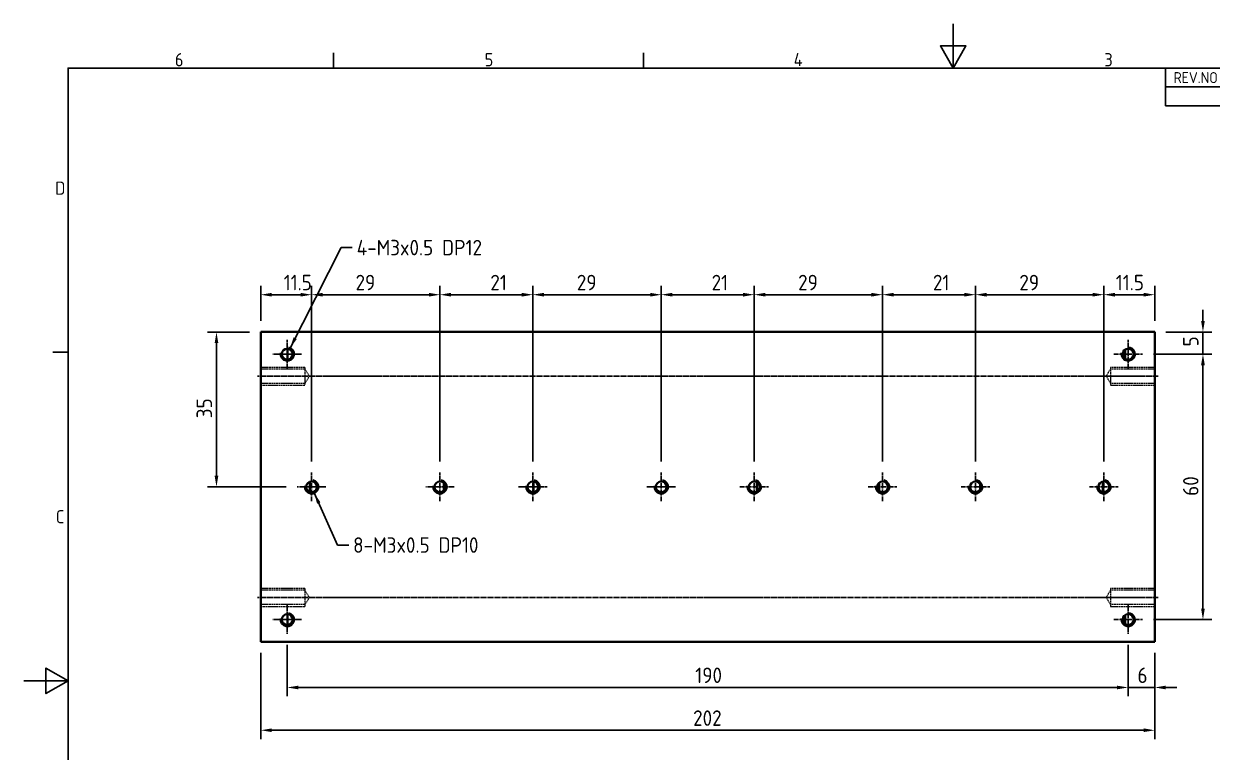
# Model space of a CAD drawing. Header units: millimetres. Extents: x 0 to 420, y 0 to 297.
# Drawn here: x 0 to 268.5, y 132.4 to 297 of the extents above; entities that cross this region are included whole.
import ezdxf

# ---------------------------------------------------------------- set-up
doc = ezdxf.new("R2010")
doc.units = ezdxf.units.MM
doc.linetypes.add('CHAIN', pattern=[0.7087, 0.4724, -0.0591, 0.1181, -0.0591])
doc.linetypes.add('DASHED', pattern=[0.2067, 0.1654, -0.0413])
doc.layers.get('0').update_dxf_attribs({"color": 3, "lineweight": 25, "true_color": 0x00ff00})
for name, color, linetype, lineweight, true_color in [('가려진 것(ISO)', 2, 'DASHED', 18, 0xffff00), ('가시적인 것(ISO)', 3, 'Continuous', 40, 0x00ff00), ('가시적인 좁은 것(ISO)', 3, 'Continuous', 35, 0x00ff00), ('기호(ISO)', 5, 'Continuous', 25, 0x0000ff), ('중심 표식(ISO)', 1, 'Continuous', 25, 0xff0000), ('중심선(ISO)', 1, 'Continuous', 25, 0xff0000), ('치수(ISO)', 2, 'Continuous', 25, 0xffff00)]:
    doc.layers.add(name, color=color, linetype=linetype, lineweight=lineweight, true_color=true_color)
doc.layers.add('경계(ISO)', color=7, linetype='Continuous', lineweight=25)
doc.styles.add('ISO ProportionalPSTEK', font='isocp.shx')
doc.styles.add('문자 텍스트_PSTEK_POSCO', font='isocp.shx')
doc.styles.add('치수 텍스트_PSTEK_POSCO', font='isocp.shx')
doc.dimstyles.new('치수_PSTEK_POSCO', dxfattribs={"dimtxt": 3.5, "dimasz": 2.5, "dimexe": 2, "dimexo": 2.5, "dimgap": 1, "dimtad": 1, "dimrnd": 1e-08, "dimdsep": 46, "dimtxsty": '치수 텍스트_PSTEK_POSCO', "dimcen": 0.09, "dimdle": 10, "dimclrd": 7, "dimclre": 7, "dimclrt": 2, "dimadec": 1, "dimazin": 2, "dimtfac": 1, "dimtmove": 0, "dimatfit": 3, "dimfxl": 1, "dimtolj": 1, "dimlwd": -1, "dimlwe": -1, "dimarcsym": 0})
doc.dimstyles.new('치수_PSTEK_POSCO$7', dxfattribs={"dimtxt": 3.5, "dimasz": 2.5, "dimexe": 2, "dimexo": 2.5, "dimgap": 1, "dimtad": 1, "dimrnd": 1e-08, "dimdsep": 46, "dimtxsty": '치수 텍스트_PSTEK_POSCO', "dimcen": 0.09, "dimdle": 10, "dimclrd": 7, "dimclre": 7, "dimclrt": 2, "dimadec": 1, "dimazin": 2, "dimtfac": 1, "dimtmove": 0, "dimatfit": 3, "dimfxl": 1, "dimtolj": 1, "dimlwd": -1, "dimlwe": -1, "dimarcsym": 0})

# ---------------------------------------------------------------- blocks, each defined once
blk = doc.blocks.new('경계 Default Border')
at = {"layer": '경계(ISO)'}
for p, q in [((70, 287), (70, 290.4)), ((140, 287), (140, 290.4)), ((10, 222.75), (6.6, 222.75))]:
    blk.add_line(p, q, dxfattribs=at)
at = {"layer": '경계(ISO)', "flags": 128}
for points in [[(210, 297), (210, 287), (207.11, 292), (212.89, 292), (210, 287)], [(10, 10), (10, 287), (410, 287), (410, 10), (10, 10)], [(0, 148.5), (10, 148.5), (5, 151.39), (5, 145.61), (10, 148.5)]]:
    blk.add_lwpolyline(points, dxfattribs=at)
at = {"layer": '경계(ISO)', "color": 2, "true_color": 0xffff00, "char_height": 3, "attachment_point": 7, "style": '문자 텍스트_PSTEK_POSCO'}
for s, insert in [('6', (34.14, 287.37)), ('5', (104.14, 287.37)), ('4', (173.97, 287.4)), ('3', (244.17, 287.37)), ('D', (7.08, 258.35)), ('C', (7.24, 184.1))]:
    blk.add_mtext(s, dxfattribs=dict(at, insert=insert))
blk = doc.blocks.new('리비전 내역')
at = {"layer": '기호(ISO)'}
for p, q in [((258, 287), (410, 287)), ((258, 287), (258, 282.72)), ((273, 287), (273, 282.72)), ((288, 287), (288, 282.72)), ((365, 287), (365, 282.72)), ((380, 287), (380, 282.72)), ((395, 287), (395, 282.72)), ((410, 287), (410, 282.72)), ((258, 282.72), (410, 282.72)), ((258, 282.72), (258, 278.44)), ((273, 282.72), (273, 278.44)), ((288, 282.72), (288, 278.44)), ((365, 282.72), (365, 278.44)), ((380, 282.72), (380, 278.44)), ((395, 282.72), (395, 278.44)), ((410, 282.72), (410, 278.44)), ((258, 278.44), (410, 278.44))]:
    blk.add_line(p, q, dxfattribs=at)
at = {"layer": '기호(ISO)', "color": 2, "true_color": 0xffff00, "char_height": 2.5, "attachment_point": 7, "style": 'ISO ProportionalPSTEK'}
for s, insert in [('REV.NO', (259.79, 283.58)), ('DATE', (276.31, 283.58)), ('DESCRIPTION OF REVISION', (305.51, 283.58)), ('DRA.BY', (366.48, 283.58)), ('CH.BY', (382.86, 283.58)), ('APP.BY', (396.48, 283.58))]:
    blk.add_mtext(s, dxfattribs=dict(at, insert=insert))
blk = doc.blocks.new('*D25')
at = {"layer": 'Defpoints', "color": 0, "transparency": 16777216}
for p in [(65.04, 235.77), (53.54, 227.34), (65.04, 195.57)]:
    blk.add_point(p, dxfattribs=at)
at = {"layer": '치수(ISO)', "color": 7, "transparency": 16777216}
for p, q in [((53.54, 229.84), (53.54, 237.77)), ((65.04, 198.07), (65.04, 237.77)), ((56.04, 235.77), (62.54, 235.77))]:
    blk.add_line(p, q, dxfattribs=at)
for points in [[(56.04, 236.19), (56.04, 235.35), (53.54, 235.77)], [(62.54, 236.19), (62.54, 235.35), (65.04, 235.77)]]:
    blk.add_solid(points, dxfattribs=at)
at = {"layer": '치수(ISO)', "color": 2, "transparency": 16777216, "insert": (58.73, 238.52), "char_height": 3.5, "attachment_point": 4, "style": '치수 텍스트_PSTEK_POSCO'}
blk.add_mtext('\\A1;11.5', dxfattribs=at)
blk = doc.blocks.new('*D26')
at = {"layer": 'Defpoints', "color": 0, "transparency": 16777216}
for p in [(94.04, 235.77), (65.04, 195.57), (94.04, 195.57)]:
    blk.add_point(p, dxfattribs=at)
at = {"layer": '치수(ISO)', "color": 7, "transparency": 16777216}
for p, q in [((65.04, 198.07), (65.04, 237.77)), ((94.04, 198.07), (94.04, 237.77)), ((67.54, 235.77), (91.54, 235.77))]:
    blk.add_line(p, q, dxfattribs=at)
for points in [[(67.54, 236.19), (67.54, 235.35), (65.04, 235.77)], [(91.54, 236.19), (91.54, 235.35), (94.04, 235.77)]]:
    blk.add_solid(points, dxfattribs=at)
at = {"layer": '치수(ISO)', "color": 2, "transparency": 16777216, "insert": (74.96, 238.52), "char_height": 3.5, "attachment_point": 4, "style": '치수 텍스트_PSTEK_POSCO'}
blk.add_mtext('\\A1;29', dxfattribs=at)
blk = doc.blocks.new('*D27')
at = {"layer": 'Defpoints', "color": 0, "transparency": 16777216}
for p in [(115.04, 235.77), (94.04, 195.57), (115.04, 195.57)]:
    blk.add_point(p, dxfattribs=at)
at = {"layer": '치수(ISO)', "color": 7, "transparency": 16777216}
for p, q in [((94.04, 198.07), (94.04, 237.77)), ((115.04, 198.07), (115.04, 237.77)), ((96.54, 235.77), (112.54, 235.77))]:
    blk.add_line(p, q, dxfattribs=at)
for points in [[(96.54, 236.19), (96.54, 235.35), (94.04, 235.77)], [(112.54, 236.19), (112.54, 235.35), (115.04, 235.77)]]:
    blk.add_solid(points, dxfattribs=at)
at = {"layer": '치수(ISO)', "color": 2, "transparency": 16777216, "insert": (105.43, 238.52), "char_height": 3.5, "attachment_point": 4, "style": '치수 텍스트_PSTEK_POSCO'}
blk.add_mtext('\\A1;21', dxfattribs=at)
blk = doc.blocks.new('*D28')
at = {"layer": 'Defpoints', "color": 0, "transparency": 16777216}
for p in [(144.04, 235.77), (115.04, 195.57), (144.04, 195.57)]:
    blk.add_point(p, dxfattribs=at)
at = {"layer": '치수(ISO)', "color": 7, "transparency": 16777216}
for p, q in [((115.04, 198.07), (115.04, 237.77)), ((144.04, 198.07), (144.04, 237.77)), ((117.54, 235.77), (141.54, 235.77))]:
    blk.add_line(p, q, dxfattribs=at)
for points in [[(117.54, 236.19), (117.54, 235.35), (115.04, 235.77)], [(141.54, 236.19), (141.54, 235.35), (144.04, 235.77)]]:
    blk.add_solid(points, dxfattribs=at)
at = {"layer": '치수(ISO)', "color": 2, "transparency": 16777216, "insert": (124.96, 238.52), "char_height": 3.5, "attachment_point": 4, "style": '치수 텍스트_PSTEK_POSCO'}
blk.add_mtext('\\A1;29', dxfattribs=at)
blk = doc.blocks.new('*D29')
at = {"layer": 'Defpoints', "color": 0, "transparency": 16777216}
for p in [(165.04, 235.77), (144.04, 195.57), (165.04, 195.57)]:
    blk.add_point(p, dxfattribs=at)
at = {"layer": '치수(ISO)', "color": 7, "transparency": 16777216}
for p, q in [((144.04, 198.07), (144.04, 237.77)), ((165.04, 198.07), (165.04, 237.77)), ((146.54, 235.77), (162.54, 235.77))]:
    blk.add_line(p, q, dxfattribs=at)
for points in [[(146.54, 236.19), (146.54, 235.35), (144.04, 235.77)], [(162.54, 236.19), (162.54, 235.35), (165.04, 235.77)]]:
    blk.add_solid(points, dxfattribs=at)
at = {"layer": '치수(ISO)', "color": 2, "transparency": 16777216, "insert": (155.43, 238.52), "char_height": 3.5, "attachment_point": 4, "style": '치수 텍스트_PSTEK_POSCO'}
blk.add_mtext('\\A1;21', dxfattribs=at)
blk = doc.blocks.new('*D30')
at = {"layer": 'Defpoints', "color": 0, "transparency": 16777216}
for p in [(194.04, 235.77), (165.04, 195.57), (194.04, 195.57)]:
    blk.add_point(p, dxfattribs=at)
at = {"layer": '치수(ISO)', "color": 7, "transparency": 16777216}
for p, q in [((165.04, 198.07), (165.04, 237.77)), ((194.04, 198.07), (194.04, 237.77)), ((167.54, 235.77), (191.54, 235.77))]:
    blk.add_line(p, q, dxfattribs=at)
for points in [[(167.54, 236.19), (167.54, 235.35), (165.04, 235.77)], [(191.54, 236.19), (191.54, 235.35), (194.04, 235.77)]]:
    blk.add_solid(points, dxfattribs=at)
at = {"layer": '치수(ISO)', "color": 2, "transparency": 16777216, "insert": (174.96, 238.52), "char_height": 3.5, "attachment_point": 4, "style": '치수 텍스트_PSTEK_POSCO'}
blk.add_mtext('\\A1;29', dxfattribs=at)
blk = doc.blocks.new('*D31')
at = {"layer": 'Defpoints', "color": 0, "transparency": 16777216}
for p in [(215.04, 235.77), (194.04, 195.57), (215.04, 195.57)]:
    blk.add_point(p, dxfattribs=at)
at = {"layer": '치수(ISO)', "color": 7, "transparency": 16777216}
for p, q in [((194.04, 198.07), (194.04, 237.77)), ((215.04, 198.07), (215.04, 237.77)), ((196.54, 235.77), (212.54, 235.77))]:
    blk.add_line(p, q, dxfattribs=at)
for points in [[(196.54, 236.19), (196.54, 235.35), (194.04, 235.77)], [(212.54, 236.19), (212.54, 235.35), (215.04, 235.77)]]:
    blk.add_solid(points, dxfattribs=at)
at = {"layer": '치수(ISO)', "color": 2, "transparency": 16777216, "insert": (205.43, 238.52), "char_height": 3.5, "attachment_point": 4, "style": '치수 텍스트_PSTEK_POSCO'}
blk.add_mtext('\\A1;21', dxfattribs=at)
blk = doc.blocks.new('*D32')
at = {"layer": 'Defpoints', "color": 0, "transparency": 16777216}
for p in [(244.04, 235.77), (215.04, 195.57), (244.04, 195.57)]:
    blk.add_point(p, dxfattribs=at)
at = {"layer": '치수(ISO)', "color": 7, "transparency": 16777216}
for p, q in [((215.04, 198.07), (215.04, 237.77)), ((244.04, 198.07), (244.04, 237.77)), ((217.54, 235.77), (241.54, 235.77))]:
    blk.add_line(p, q, dxfattribs=at)
for points in [[(217.54, 236.19), (217.54, 235.35), (215.04, 235.77)], [(241.54, 236.19), (241.54, 235.35), (244.04, 235.77)]]:
    blk.add_solid(points, dxfattribs=at)
at = {"layer": '치수(ISO)', "color": 2, "transparency": 16777216, "insert": (224.96, 238.52), "char_height": 3.5, "attachment_point": 4, "style": '치수 텍스트_PSTEK_POSCO'}
blk.add_mtext('\\A1;29', dxfattribs=at)
blk = doc.blocks.new('*D33')
at = {"layer": 'Defpoints', "color": 0, "transparency": 16777216}
for p in [(255.54, 235.77), (255.54, 227.34), (244.04, 195.57)]:
    blk.add_point(p, dxfattribs=at)
at = {"layer": '치수(ISO)', "color": 7, "transparency": 16777216}
for p, q in [((244.04, 198.07), (244.04, 237.77)), ((255.54, 229.84), (255.54, 237.77)), ((246.54, 235.77), (253.04, 235.77))]:
    blk.add_line(p, q, dxfattribs=at)
for points in [[(246.54, 236.19), (246.54, 235.35), (244.04, 235.77)], [(253.04, 236.19), (253.04, 235.35), (255.54, 235.77)]]:
    blk.add_solid(points, dxfattribs=at)
at = {"layer": '치수(ISO)', "color": 2, "transparency": 16777216, "insert": (246.75, 238.52), "char_height": 3.5, "attachment_point": 4, "style": '치수 텍스트_PSTEK_POSCO'}
blk.add_mtext('\\A1;11.5', dxfattribs=at)
blk = doc.blocks.new('*D34')
at = {"layer": 'Defpoints', "color": 0, "transparency": 16777216}
for p in [(53.54, 227.34), (43.54, 192.34), (61.81, 192.34)]:
    blk.add_point(p, dxfattribs=at)
at = {"layer": '치수(ISO)', "color": 7, "transparency": 16777216}
for p, q in [((51.04, 227.34), (41.54, 227.34)), ((43.54, 224.84), (43.54, 194.84)), ((59.31, 192.34), (41.54, 192.34))]:
    blk.add_line(p, q, dxfattribs=at)
for points in [[(43.13, 224.84), (43.96, 224.84), (43.54, 227.34)], [(43.13, 194.84), (43.96, 194.84), (43.54, 192.34)]]:
    blk.add_solid(points, dxfattribs=at)
at = {"layer": '치수(ISO)', "color": 2, "transparency": 16777216, "insert": (40.79, 207.85), "char_height": 3.5, "attachment_point": 4, "rotation": 90, "style": '치수 텍스트_PSTEK_POSCO'}
blk.add_mtext('\\A1;35', dxfattribs=at)
blk = doc.blocks.new('*D35')
at = {"layer": 'Defpoints', "color": 0, "transparency": 16777216}
for p in [(252.77, 222.34), (252.77, 162.34), (266.44, 162.34)]:
    blk.add_point(p, dxfattribs=at)
at = {"layer": '치수(ISO)', "color": 7, "transparency": 16777216}
for p, q in [((255.27, 222.34), (268.44, 222.34)), ((266.44, 219.84), (266.44, 164.84)), ((255.27, 162.34), (268.44, 162.34))]:
    blk.add_line(p, q, dxfattribs=at)
for points in [[(266.02, 219.84), (266.86, 219.84), (266.44, 222.34)], [(266.02, 164.84), (266.86, 164.84), (266.44, 162.34)]]:
    blk.add_solid(points, dxfattribs=at)
at = {"layer": '치수(ISO)', "color": 2, "transparency": 16777216, "insert": (263.69, 190.31), "char_height": 3.5, "attachment_point": 4, "rotation": 90, "style": '치수 텍스트_PSTEK_POSCO'}
blk.add_mtext('\\A1;60', dxfattribs=at)
blk = doc.blocks.new('*D36')
at = {"layer": 'Defpoints', "color": 0, "transparency": 16777216}
for p in [(59.54, 159.11), (249.54, 159.11), (249.54, 147.01)]:
    blk.add_point(p, dxfattribs=at)
at = {"layer": '치수(ISO)', "color": 7, "transparency": 16777216}
for p, q in [((59.54, 156.61), (59.54, 145.01)), ((249.54, 156.61), (249.54, 145.01)), ((62.04, 147.01), (247.04, 147.01))]:
    blk.add_line(p, q, dxfattribs=at)
for points in [[(62.04, 147.42), (62.04, 146.59), (59.54, 147.01)], [(247.04, 147.42), (247.04, 146.59), (249.54, 147.01)]]:
    blk.add_solid(points, dxfattribs=at)
at = {"layer": '치수(ISO)', "color": 2, "transparency": 16777216, "insert": (151.73, 149.76), "char_height": 3.5, "attachment_point": 4, "style": '치수 텍스트_PSTEK_POSCO'}
blk.add_mtext('\\A1;190', dxfattribs=at)
blk = doc.blocks.new('*D37')
at = {"layer": 'Defpoints', "color": 0, "transparency": 16777216}
for p in [(53.54, 157.34), (255.54, 157.34), (255.54, 137.34)]:
    blk.add_point(p, dxfattribs=at)
at = {"layer": '치수(ISO)', "color": 7, "transparency": 16777216}
for p, q in [((53.54, 154.84), (53.54, 135.34)), ((255.54, 154.84), (255.54, 135.34)), ((56.04, 137.34), (253.04, 137.34))]:
    blk.add_line(p, q, dxfattribs=at)
for points in [[(56.04, 137.76), (56.04, 136.93), (53.54, 137.34)], [(253.04, 137.76), (253.04, 136.93), (255.54, 137.34)]]:
    blk.add_solid(points, dxfattribs=at)
at = {"layer": '치수(ISO)', "color": 2, "transparency": 16777216, "insert": (151.24, 140.09), "char_height": 3.5, "attachment_point": 4, "style": '치수 텍스트_PSTEK_POSCO'}
blk.add_mtext('\\A1;202', dxfattribs=at)
blk = doc.blocks.new('*D38')
at = {"layer": 'Defpoints', "color": 0, "transparency": 16777216}
for p in [(249.54, 159.11), (255.54, 157.34), (255.54, 147.01)]:
    blk.add_point(p, dxfattribs=at)
at = {"layer": '치수(ISO)', "color": 7, "transparency": 16777216}
for p, q in [((249.54, 156.61), (249.54, 145.01)), ((255.54, 154.84), (255.54, 145.01)), ((247.04, 147.01), (244.54, 147.01)), ((249.54, 147.01), (255.54, 147.01)), ((258.04, 147.01), (260.54, 147.01))]:
    blk.add_line(p, q, dxfattribs=at)
for points in [[(247.04, 147.42), (247.04, 146.59), (249.54, 147.01)], [(258.04, 147.42), (258.04, 146.59), (255.54, 147.01)]]:
    blk.add_solid(points, dxfattribs=at)
at = {"layer": '치수(ISO)', "color": 2, "transparency": 16777216, "insert": (251.65, 149.76), "char_height": 3.5, "attachment_point": 4, "style": '치수 텍스트_PSTEK_POSCO'}
blk.add_mtext('\\A1;6', dxfattribs=at)
blk = doc.blocks.new('*D39')
at = {"layer": 'Defpoints', "color": 0, "transparency": 16777216}
for p in [(255.54, 227.34), (266.44, 227.34), (252.77, 222.34)]:
    blk.add_point(p, dxfattribs=at)
at = {"layer": '치수(ISO)', "color": 7, "transparency": 16777216}
for p, q in [((266.44, 229.84), (266.44, 232.34)), ((258.04, 227.34), (268.44, 227.34)), ((266.44, 222.34), (266.44, 227.34)), ((255.27, 222.34), (268.44, 222.34)), ((266.44, 219.84), (266.44, 217.34))]:
    blk.add_line(p, q, dxfattribs=at)
for points in [[(266.02, 229.84), (266.86, 229.84), (266.44, 227.34)], [(266.02, 219.84), (266.86, 219.84), (266.44, 222.34)]]:
    blk.add_solid(points, dxfattribs=at)
at = {"layer": '치수(ISO)', "color": 2, "transparency": 16777216, "insert": (263.69, 224.07), "char_height": 3.5, "attachment_point": 4, "rotation": 90, "style": '치수 텍스트_PSTEK_POSCO'}
blk.add_mtext('\\A1;5', dxfattribs=at)

msp = doc.modelspace()

# ---------------------------------------------------------------- linework, layer by layer
at = {"layer": '가려진 것(ISO)'}
for p, q in [((63.542, 219.344), (53.542, 219.344)), ((63.542, 218.965), (53.542, 218.965)), ((63.542, 219.344), (63.542, 215.344)), ((64.516, 217.344), (63.542, 218.965)), ((244.568, 217.344), (245.542, 218.965)), ((255.542, 219.344), (245.542, 219.344)), ((245.542, 219.344), (245.542, 215.344)), ((255.542, 218.965), (245.542, 218.965)), ((63.542, 215.723), (53.542, 215.723)), ((53.542, 215.344), (63.542, 215.344)), ((64.516, 217.344), (63.542, 215.723)), ((244.568, 217.344), (245.542, 215.723)), ((255.542, 215.723), (245.542, 215.723)), ((245.542, 215.344), (255.542, 215.344)), ((63.542, 169.344), (53.542, 169.344)), ((63.542, 169.344), (63.542, 165.344)), ((255.542, 169.344), (245.542, 169.344)), ((245.542, 169.344), (245.542, 165.344)), ((63.542, 168.965), (53.542, 168.965)), ((64.516, 167.344), (63.542, 168.965)), ((64.516, 167.344), (63.542, 165.723)), ((244.568, 167.344), (245.542, 168.965)), ((244.568, 167.344), (245.542, 165.723)), ((255.542, 168.965), (245.542, 168.965)), ((63.542, 165.723), (53.542, 165.723)), ((53.542, 165.344), (63.542, 165.344)), ((255.542, 165.723), (245.542, 165.723)), ((245.542, 165.344), (255.542, 165.344))]:
    msp.add_line(p, q, dxfattribs=at)
at = {"layer": '가시적인 것(ISO)'}
for p, q in [((255.542, 227.344), (53.542, 227.344)), ((53.542, 227.344), (53.542, 157.344)), ((255.542, 157.344), (255.542, 227.344)), ((53.542, 157.344), (255.542, 157.344))]:
    msp.add_line(p, q, dxfattribs=at)
for centre in [(59.542, 222.344), (249.542, 222.344), (65.042, 192.344), (94.042, 192.344), (115.042, 192.344), (144.042, 192.344), (165.042, 192.344), (194.042, 192.344), (215.042, 192.344), (244.042, 192.344), (59.542, 162.344), (249.542, 162.344)]:
    msp.add_circle(centre, 1.23, dxfattribs=at)
for points in [[(59.592, 221.115), (59.592, 221.727), (59.592, 222.095), (59.592, 222.263), (59.592, 222.337), (59.592, 222.399), (59.592, 222.543), (59.592, 222.958), (59.592, 223.572)], [(59.592, 161.115), (59.592, 161.727), (59.592, 162.095), (59.592, 162.263), (59.592, 162.337), (59.592, 162.399), (59.592, 162.543), (59.592, 162.958), (59.592, 163.572)]]:
    msp.add_rational_spline(points, [1, 1.91402678601, 4.22123999599, 9.05580190505, 13.9865729788, 10.6821816805, 5.03835250719, 1.9218444705, 1], degree=2, knots=[0, 0, 0, 0.01099045, 0.03007283, 0.08476557, 0.17743781, 0.2430004, 0.27256656, 0.28365101, 0.28365101, 0.28365101], dxfattribs=at)
for points, weights in [([(248.842, 223.355), (248.842, 222.344), (248.842, 221.333)], [1, 1.75642857143, 1]), ([(64.642, 191.541), (64.642, 192.344), (64.642, 193.146)], [1, 2.24161025882, 1]), ([(115.142, 191.453), (115.142, 192.344), (115.142, 193.235)], [1, 8.9664410353, 1]), ([(165.642, 191.678), (165.642, 192.344), (165.642, 193.01)], [1, 1.49440683922, 1]), ([(193.292, 192.835), (193.292, 192.344), (193.292, 191.853)], [1, 1.19552547137, 1]), ([(243.792, 193.205), (243.792, 192.344), (243.792, 191.483)], [1, 3.58657641412, 1]), ([(248.842, 163.355), (248.842, 162.344), (248.842, 161.333)], [1, 1.75642857143, 1])]:
    msp.add_rational_spline(points, weights, degree=2, dxfattribs=at)
for points, knots in [([(64.642, 193.146), (64.642, 193.195), (64.641, 193.249), (64.637, 193.361), (64.632, 193.43), (64.626, 193.501)], [0.259829803, 0.259829803, 0.259829803, 0.259829803, 0.275595355, 0.275595355, 0.298395581, 0.298395581, 0.298395581, 0.298395581]), ([(165.642, 193.01), (165.642, 193.027), (165.642, 193.044), (165.641, 193.183), (165.636, 193.305), (165.626, 193.426)], [0.072170493, 0.072170493, 0.072170493, 0.072170493, 0.07783169, 0.07783169, 0.119026452, 0.119026452, 0.119026452, 0.119026452]), ([(64.626, 191.187), (64.632, 191.258), (64.637, 191.327), (64.641, 191.439), (64.642, 191.493), (64.642, 191.541)], [0.059767063, 0.059767063, 0.059767063, 0.059767063, 0.082567289, 0.082567289, 0.09833284, 0.09833284, 0.09833284, 0.09833284]), ([(94.926, 191.489), (94.944, 191.763), (94.942, 192.067), (94.942, 192.344), (94.942, 192.621), (94.944, 192.925), (94.926, 193.199)], [-0.08314931, -0.08314931, -0.08314931, -0.08314931, 0, 0, 0, 0.08314931, 0.08314931, 0.08314931, 0.08314931]), ([(165.626, 191.262), (165.636, 191.383), (165.641, 191.505), (165.642, 191.644), (165.642, 191.661), (165.642, 191.678)], [-0.119026452, -0.119026452, -0.119026452, -0.119026452, -0.07783169, -0.07783169, -0.072170493, -0.072170493, -0.072170493, -0.072170493]), ([(193.309, 193.331), (193.298, 193.186), (193.294, 193.05), (193.292, 192.895), (193.292, 192.865), (193.292, 192.835)], [0.027803696, 0.027803696, 0.027803696, 0.027803696, 0.078898217, 0.078898217, 0.090851834, 0.090851834, 0.090851834, 0.090851834]), ([(193.292, 191.853), (193.292, 191.703), (193.295, 191.543), (193.308, 191.368), (193.309, 191.363), (193.309, 191.357)], [0.217398911, 0.217398911, 0.217398911, 0.217398911, 0.275296986, 0.275296986, 0.277180853, 0.277180853, 0.277180853, 0.277180853]), ([(216.126, 191.762), (216.134, 191.958), (216.136, 192.156), (216.136, 192.344), (216.136, 192.531), (216.134, 192.73), (216.126, 192.926)], [-0.05624717, -0.05624717, -0.05624717, -0.05624717, 0, 0, 0, 0.05624717, 0.05624717, 0.05624717, 0.05624717])]:
    msp.add_open_spline(points, degree=3, knots=knots, dxfattribs=at)
for points in [[(115.142, 193.235), (115.142, 193.346), (115.137, 193.459), (115.126, 193.571)], [(243.809, 193.551), (243.798, 193.437), (243.792, 193.321), (243.792, 193.205)], [(115.126, 191.117), (115.137, 191.229), (115.142, 191.342), (115.142, 191.453)], [(243.792, 191.483), (243.792, 191.367), (243.798, 191.251), (243.809, 191.137)]]:
    msp.add_open_spline(points, degree=3, dxfattribs=at)
at = {"layer": '가시적인 좁은 것(ISO)'}
for centre in [(59.542, 222.344), (249.542, 222.344), (65.042, 192.344), (94.042, 192.344), (115.042, 192.344), (144.042, 192.344), (165.042, 192.344), (194.042, 192.344), (215.042, 192.344), (244.042, 192.344), (59.542, 162.344), (249.542, 162.344)]:
    msp.add_arc(centre, 1.5, 170, 80, dxfattribs=at)
at = {"layer": '중심 표식(ISO)', "linetype": 'CHAIN'}
for p, q in [((59.542, 225.573), (59.542, 219.114)), ((249.542, 225.573), (249.542, 219.114)), ((62.772, 222.344), (56.313, 222.344)), ((252.772, 222.344), (246.313, 222.344)), ((65.042, 195.573), (65.042, 189.114)), ((94.042, 195.573), (94.042, 189.114)), ((115.042, 195.573), (115.042, 189.114)), ((144.042, 195.573), (144.042, 189.114)), ((165.042, 195.573), (165.042, 189.114)), ((194.042, 195.573), (194.042, 189.114)), ((215.042, 195.573), (215.042, 189.114)), ((244.042, 195.573), (244.042, 189.114)), ((68.272, 192.344), (61.813, 192.344)), ((97.272, 192.344), (90.813, 192.344)), ((118.272, 192.344), (111.813, 192.344)), ((147.272, 192.344), (140.813, 192.344)), ((168.272, 192.344), (161.813, 192.344)), ((197.272, 192.344), (190.813, 192.344)), ((218.272, 192.344), (211.813, 192.344)), ((247.272, 192.344), (240.813, 192.344)), ((59.542, 165.573), (59.542, 159.114)), ((249.542, 165.573), (249.542, 159.114)), ((62.772, 162.344), (56.313, 162.344)), ((252.772, 162.344), (246.313, 162.344))]:
    msp.add_line(p, q, dxfattribs=at)
at = {"layer": '중심선(ISO)', "linetype": 'CHAIN'}
for p, q in [((256.292, 217.344), (52.792, 217.344)), ((256.292, 167.344), (52.792, 167.344))]:
    msp.add_line(p, q, dxfattribs=at)

# ---------------------------------------------------------------- block references
msp.add_blockref('경계 Default Border', (0, 0))
at = {"layer": '기호(ISO)'}
msp.add_blockref('리비전 내역', (0, 0), dxfattribs=at)

# ---------------------------------------------------------------- texts
at = {"layer": '기호(ISO)', "color": 2, "true_color": 0xffff00, "char_height": 3.5, "attachment_point": 4, "line_spacing_factor": 0.6125, "style": '치수 텍스트_PSTEK_POSCO'}
for s, insert, width in [('{4-M3x0.5 DP12}', (75.233, 246.417), 34.1829), ('{8-M3x0.5 DP10}', (74.418, 179.194), 33.79106)]:
    msp.add_mtext(s, dxfattribs=dict(at, insert=insert, width=width))

# ---------------------------------------------------------------- dimensions: what is measured, and where the dimension line sits
at = {"layer": '치수(ISO)', "color": 7}
for base, p1, p2, angle, override, picture, middle in [((65.042, 235.77), (53.542, 227.344), (65.042, 195.573), 180, {"dimdec": 2, "dimtp": 0, "dimtm": 0, "dimtdec": 2, "dimtofl": 0, "dimatfit": 1}, '*D25', (61.782, 235.77)), ((94.042, 235.77), (65.042, 195.573), (94.042, 195.573), 180, {"dimdec": 2, "dimtp": 0, "dimtm": 0, "dimtdec": 2, "dimtofl": 0, "dimatfit": 1}, '*D26', (77.052, 235.77)), ((115.042, 235.77), (94.042, 195.573), (115.042, 195.573), 180, {"dimdec": 2, "dimtp": 0, "dimtm": 0, "dimtdec": 2, "dimtofl": 0, "dimatfit": 1}, '*D27', (107.052, 235.77)), ((144.042, 235.77), (115.042, 195.573), (144.042, 195.573), 180, {"dimdec": 2, "dimtp": 0, "dimtm": 0, "dimtdec": 2, "dimtofl": 0, "dimatfit": 1}, '*D28', (127.052, 235.77)), ((165.042, 235.77), (144.042, 195.573), (165.042, 195.573), 180, {"dimdec": 2, "dimtp": 0, "dimtm": 0, "dimtdec": 2, "dimtofl": 0, "dimatfit": 1}, '*D29', (157.052, 235.77)), ((194.042, 235.77), (165.042, 195.573), (194.042, 195.573), 180, {"dimdec": 2, "dimtp": 0, "dimtm": 0, "dimtdec": 2, "dimtofl": 0, "dimatfit": 1}, '*D30', (177.052, 235.77)), ((215.042, 235.77), (194.042, 195.573), (215.042, 195.573), 180, {"dimdec": 2, "dimtp": 0, "dimtm": 0, "dimtdec": 2, "dimtofl": 0, "dimatfit": 1}, '*D31', (207.052, 235.77)), ((244.042, 235.77), (215.042, 195.573), (244.042, 195.573), 180, {"dimdec": 2, "dimtp": 0, "dimtm": 0, "dimtdec": 2, "dimtofl": 0, "dimatfit": 1}, '*D32', (227.052, 235.77)), ((255.542, 235.77), (244.042, 195.573), (255.542, 227.344), 180, {"dimdec": 2, "dimtp": 0, "dimtm": 0, "dimtdec": 2, "dimtofl": 0, "dimatfit": 1}, '*D33', (249.802, 235.77)), ((266.439, 227.344), (252.772, 222.344), (255.542, 227.344), 90, {"dimdec": 2, "dimtp": 0, "dimtm": 0, "dimtdec": 2, "dimtofl": 1, "dimatfit": 1}, '*D39', (266.439, 224.844)), ((43.542, 192.344), (53.542, 227.344), (61.813, 192.344), 90, {"dimdec": 2, "dimtp": 0, "dimtm": 0, "dimtdec": 2, "dimtofl": 0, "dimatfit": 1}, '*D34', (43.542, 209.844)), ((266.439, 162.344), (252.772, 222.344), (252.772, 162.344), 90, {"dimdec": 2, "dimtp": 0, "dimtm": 0, "dimtdec": 2, "dimtofl": 0, "dimatfit": 1}, '*D35', (266.439, 192.344)), ((249.542, 147.008), (59.542, 159.114), (249.542, 159.114), 180, {"dimdec": 2, "dimtp": 0, "dimtm": 0, "dimtdec": 2, "dimtofl": 0, "dimatfit": 1}, '*D36', (154.542, 147.008)), ((255.542, 147.008), (249.542, 159.114), (255.542, 157.344), 180, {"dimdec": 2, "dimtp": 0, "dimtm": 0, "dimtdec": 2, "dimtofl": 1, "dimatfit": 1}, '*D38', (252.542, 147.008)), ((255.542, 137.344), (53.542, 157.344), (255.542, 157.344), 180, {"dimdec": 2, "dimtp": 0, "dimtm": 0, "dimtdec": 2, "dimtofl": 0, "dimatfit": 1}, '*D37', (154.542, 137.344))]:
    dim = msp.add_linear_dim(base=base, p1=p1, p2=p2, angle=angle, dimstyle='치수_PSTEK_POSCO', override=override, dxfattribs=at)
    dim.commit()
    dim.dimension.update_dxf_attribs({"geometry": picture, "text_midpoint": middle, "dimtype": 160})

# ---------------------------------------------------------------- leaders
at = {"layer": '기호(ISO)', "color": 7, "annotation_type": 0, "has_hookline": 1, "hookline_direction": 0}
for points, text_width in [([(60.185, 223.699), (71.733, 246.417), (74.233, 246.417)], 29.61), ([(65.632, 190.965), (70.918, 179.194), (73.418, 179.194)], 29.053)]:
    msp.add_leader(points, dimstyle='치수_PSTEK_POSCO$7', override={"dimtad": 0}, dxfattribs=dict(at, text_width=text_width))

doc.saveas('drawing.dxf')
